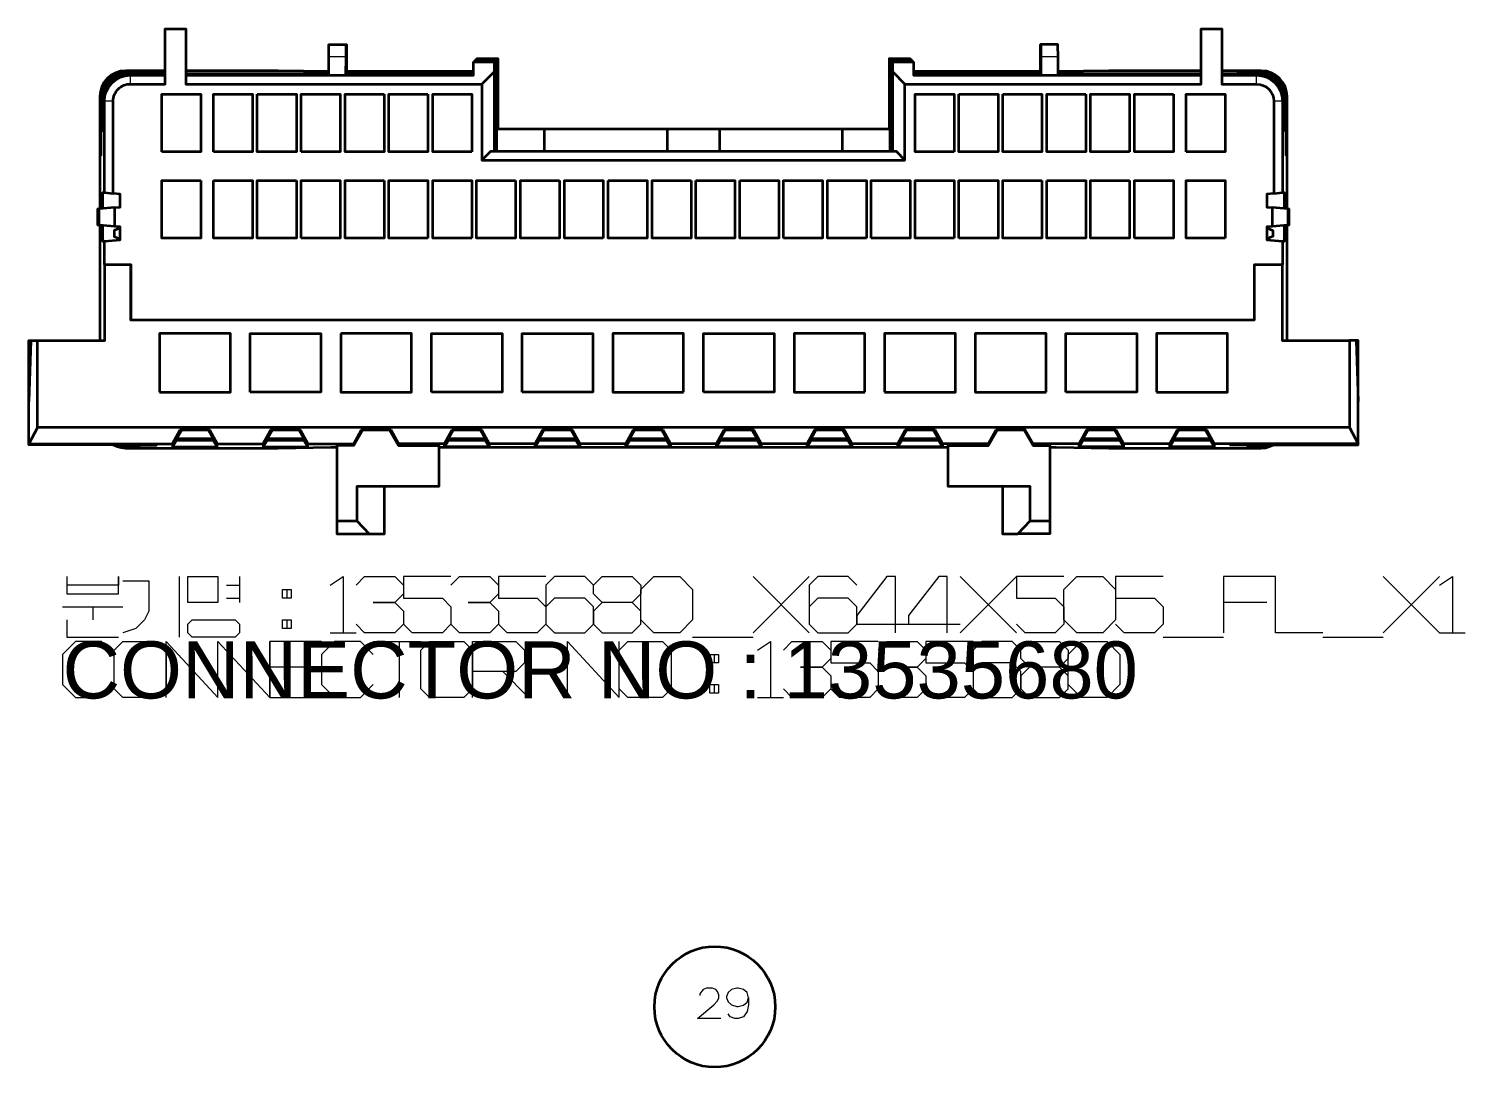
# Model space of a CAD drawing. Header units: millimetres. Extents: x 0 to 174, y 0 to 33.
# Drawn here: x 19.269 to 22.544, y 12.63 to 14.997 of the extents above; entities that cross this region are included whole.
import ezdxf

# ---------------------------------------------------------------- set-up
doc = ezdxf.new("R2010")
doc.units = ezdxf.units.MM
doc.layers.add('CAPTION_LLM_TEXT', color=7, linetype='Continuous')
doc.layers.add('CAPTION_ORIGINAL_OUTLINES', color=7, linetype='Continuous')
doc.layers.add('PDF_Geomertry', color=7, linetype='Continuous', true_color=0x405f80)
doc.styles.get("Standard").update_dxf_attribs({"font": 'arial.ttf'})

# ---------------------------------------------------------------- blocks, each defined once
blk = doc.blocks.new('SYM_13535680_004')
at = {"layer": 'PDF_Geomertry', "color": 7, "lineweight": 35}
for points in [[(-1.3347, 0.0363), (-1.3353, 0.0363), (-1.3353, 0.0892), (-1.2993, 0.0924), (-1.2993, 0.1219), (-1.3117, 0.1229), (-1.3117, 0.1661), (-1.2993, 0.1672), (-1.2993, 0.1967), (-1.3156, 0.1982), (-1.3156, 0.4085, -0.41589), (-1.2764, 0.4476), (-1.1969, 0.4476), (-1.1969, 0.5736), (-1.1497, 0.5736), (-1.1497, 0.4476), (-0.4746, 0.4476), (-0.4746, 0.2743), (0.49, 0.2743), (0.49, 0.4476), (1.1653, 0.4476), (1.1653, 0.5736), (1.2125, 0.5736), (1.2125, 0.4476), (1.2919, 0.4476, -0.412193), (1.3311, 0.4085), (1.3311, 0.1982), (1.3149, 0.1967), (1.3149, 0.1672), (1.3271, 0.1661), (1.3271, 0.1229), (1.3149, 0.1219), (1.3149, 0.0924), (1.3508, 0.0892), (1.3508, 0.0363), (1.3503, 0.0363)], [(-1.1969, 0.4779), (-1.2868, 0.4779, 0.413298), (-1.3458, 0.4189), (-1.3458, 0.1631)], [(-1.1969, 0.4715), (-1.2324, 0.4715), (-1.2324, 0.4726), (-1.2815, 0.4726, 0.415532), (-1.3406, 0.4136), (-1.3406, 0.3414), (-1.3383, 0.3414), (-1.3383, 0.4114), (-1.3383, 0.4132), (-1.3371, 0.4229), (-1.3344, 0.4324, -0.310461), (-1.279, 0.4703)], [(-1.3354, 0.1999), (-1.3354, 0.4085, -0.413268), (-1.2764, 0.4675), (-1.1969, 0.4675)], [(1.3614, 0.1631), (1.3614, 0.4189, 0.413974), (1.3022, 0.4779), (1.2125, 0.4779)], [(1.2125, 0.4715), (1.2479, 0.4715), (1.2479, 0.4726), (1.2971, 0.4726, -0.413279), (1.3561, 0.4136), (1.3561, 0.3414), (1.3539, 0.3414), (1.3539, 0.4114), (1.3531, 0.4211), (1.3506, 0.4306), (1.35, 0.4324, 0.306709), (1.2946, 0.4703)], [(1.2125, 0.4675), (1.2919, 0.4675, -0.413309), (1.351, 0.4085), (1.351, 0.1999)]]:
    blk.add_lwpolyline(points, format="xyb", dxfattribs=at)
for points in [[(-1.1497, 0.4675), (-0.8239, 0.4675), (-0.8238, 0.5092), (-0.8235, 0.5364), (-0.8235, 0.5375), (-0.8233, 0.5376), (-0.784, 0.5376)], [(-0.8239, 0.4675), (-0.7846, 0.4675), (-0.7843, 0.5092), (-0.784, 0.5365), (-0.784, 0.5375), (-0.784, 0.5376), (-0.7836, 0.5376), (-0.7836, 0.4685), (-0.7846, 0.4675), (-0.494, 0.4675), (-0.4938, 0.4974), (-0.4915, 0.4996), (-0.4443, 0.4996), (-0.4465, 0.4974), (-0.4938, 0.4974)], [(0.5093, 0.4974), (0.5096, 0.4675), (0.8, 0.4675), (0.799, 0.4685), (0.799, 0.5376), (0.7994, 0.5376), (0.7996, 0.5375), (0.7996, 0.5364), (0.7999, 0.5092), (0.8, 0.4675), (0.8394, 0.4675), (0.8393, 0.5092), (0.839, 0.5365), (0.8389, 0.5375), (0.8389, 0.5376), (0.7994, 0.5376)], [(-0.4899, 0.4996), (-0.4899, 0.5013), (-0.4856, 0.5056), (-0.4382, 0.5056)], [(-0.4899, 0.5013), (-0.4426, 0.5013)], [(-0.4465, 0.4974), (-0.4467, 0.4756), (-0.4467, 0.2942)], [(-0.444, 0.2942), (-0.444, 0.4324), (-0.4443, 0.4996)], [(-0.4431, 0.2942), (-0.4431, 0.4319), (-0.4426, 0.5013), (-0.4382, 0.5056), (-0.4382, 0.4761), (-0.4382, 0.3453)], [(0.4585, 0.2942), (0.4585, 0.4319), (0.4582, 0.5013), (0.4537, 0.5056), (0.4537, 0.4761), (0.4537, 0.3453)], [(0.4537, 0.5056), (0.501, 0.5056), (0.5054, 0.5013), (0.5054, 0.4996)], [(0.4582, 0.5013), (0.5054, 0.5013)], [(0.4597, 0.4996), (0.4594, 0.4324), (0.4594, 0.2942)], [(0.4622, 0.2942), (0.4622, 0.4756), (0.4621, 0.4974)], [(-1.1969, 0.4701), (-1.279, 0.4701)], [(-1.2324, 0.4701), (-1.2324, 0.4715)], [(-0.8239, 0.4761), (-0.9394, 0.4779), (-1.1497, 0.4779)], [(-1.1497, 0.4715), (-0.8239, 0.4715)], [(-0.8239, 0.4701), (-1.1497, 0.4701)], [(-0.494, 0.4761), (-0.7836, 0.4761)], [(-0.7836, 0.4715), (-0.494, 0.4715)], [(-0.494, 0.4701), (-0.7836, 0.4701)], [(-0.4746, 0.4476), (-0.4467, 0.4756)], [(0.4622, 0.4756), (0.49, 0.4476)], [(0.799, 0.4761), (0.5094, 0.4761)], [(0.5096, 0.4715), (0.799, 0.4715)], [(0.799, 0.4701), (0.5096, 0.4701)], [(1.1653, 0.4779), (0.955, 0.4779), (0.8393, 0.4761)], [(0.8394, 0.4715), (1.1653, 0.4715)], [(1.1653, 0.4701), (0.8394, 0.4701)], [(0.8394, 0.4675), (1.1653, 0.4675)], [(1.2946, 0.4701), (1.2125, 0.4701)], [(1.2479, 0.4715), (1.2479, 0.4701)], [(-0.4431, 0.4319), (-0.444, 0.4319)], [(0.4594, 0.4319), (0.4585, 0.4319)], [(-0.4404, 0.2942), (-0.4403, 0.3453), (-0.3322, 0.3453), (-0.0513, 0.3453)], [(-0.3322, 0.2942), (-0.3322, 0.3453)], [(-0.0513, 0.2942), (-0.0513, 0.3453), (0.0668, 0.3453), (0.3478, 0.3453)], [(0.0668, 0.3453), (0.0668, 0.2942)], [(0.3478, 0.2942), (0.3478, 0.3453), (0.4558, 0.3453), (0.4558, 0.2942)], [(-0.4746, 0.2743), (-0.4544, 0.2942), (0.47, 0.2942), (0.49, 0.2743)], [(-1.3392, 0.1638), (-1.3392, 0.2001), (-1.3354, 0.1999), (-1.3156, 0.1982)], [(1.3311, 0.1982), (1.351, 0.1999), (1.3547, 0.2001), (1.3547, 0.1638)], [(-1.3117, 0.1661), (-1.3474, 0.1629), (-1.351, 0.1626), (-1.351, 0.1264), (-1.3474, 0.1261), (-1.3474, 0.1629)], [(1.3629, 0.1629), (1.3629, 0.1261), (1.3665, 0.1264), (1.3665, 0.1626), (1.3629, 0.1629), (1.3271, 0.1661)], [(-1.3117, 0.1229), (-1.3474, 0.1261)], [(-1.3458, 0.126), (-1.3458, -0.1369)], [(-1.3353, 0.0892), (-1.3392, 0.0889), (-1.3392, 0.1254)], [(-1.2993, 0.1196), (-1.3131, 0.114), (-1.3131, 0.1003), (-1.2993, 0.0947)], [(1.3149, 0.1196), (1.3286, 0.114), (1.3286, 0.1003), (1.3149, 0.0947)], [(1.3629, 0.1261), (1.3271, 0.1229)], [(1.3547, 0.1254), (1.3547, 0.0889), (1.3508, 0.0892)], [(1.3614, -0.1369), (1.3614, 0.126)], [(-1.5033, -0.1369), (-1.4883, -0.1369), (-1.3347, -0.1369), (-1.3347, 0.0363), (-1.2757, 0.0363), (-1.2757, -0.0901), (1.2872, -0.0901), (1.2872, 0.0363), (1.3503, 0.0363), (1.3503, -0.1369), (1.5037, -0.1369), (1.5037, -0.3358), (-1.4883, -0.3358), (-1.4883, -0.1369)], [(-1.2757, 0.0363), (-1.2751, 0.0363), (-1.2751, -0.0901)], [(1.2868, -0.0901), (1.2868, 0.0363), (1.2872, 0.0363)], [(-1.4883, -0.3358), (-1.5081, -0.3726), (-1.5081, -0.2765), (-1.5081, -0.1369), (-1.5033, -0.1369), (-1.5081, -0.2765)], [(1.5037, -0.3358), (1.5235, -0.3726), (1.5235, -0.2765), (1.5235, -0.1369), (1.5189, -0.1369), (1.5037, -0.1369)], [(1.5189, -0.1369), (1.5235, -0.2765)], [(-1.1799, -0.3726), (-1.1624, -0.341), (-1.0958, -0.341), (-1.0782, -0.3726)], [(-1.1592, -0.341), (-1.171, -0.3614)], [(-1.0872, -0.3614), (-1.0989, -0.341)], [(-0.9732, -0.3726), (-0.9557, -0.341), (-0.889, -0.341), (-0.8715, -0.3726)], [(-0.9525, -0.341), (-0.9643, -0.3614)], [(-0.8804, -0.3614), (-0.8922, -0.341)], [(-0.7461, -0.341), (-0.7665, -0.3764)], [(-0.7665, -0.3726), (-0.7489, -0.341), (-0.6824, -0.341), (-0.6649, -0.3726)], [(-0.6853, -0.341), (-0.6649, -0.3764)], [(-0.5599, -0.3726), (-0.5422, -0.341), (-0.4757, -0.341), (-0.4582, -0.3726)], [(-0.5392, -0.341), (-0.5508, -0.3614)], [(-0.4671, -0.3614), (-0.4789, -0.341)], [(-0.3532, -0.3726), (-0.3356, -0.341), (-0.269, -0.341), (-0.2514, -0.3726)], [(-0.3325, -0.341), (-0.3442, -0.3614)], [(-0.2604, -0.3614), (-0.2721, -0.341)], [(-0.1464, -0.3726), (-0.1289, -0.341), (-0.0624, -0.341), (-0.0447, -0.3726)], [(-0.1257, -0.341), (-0.1375, -0.3614)], [(-0.0537, -0.3614), (-0.0654, -0.341)], [(0.0603, -0.3726), (0.0778, -0.341), (0.1444, -0.341), (0.1619, -0.3726)], [(0.081, -0.341), (0.0692, -0.3614)], [(0.1529, -0.3614), (0.1412, -0.341)], [(0.2669, -0.3726), (0.2844, -0.341), (0.3511, -0.341), (0.3686, -0.3726)], [(0.2876, -0.341), (0.276, -0.3614)], [(0.3597, -0.3614), (0.3479, -0.341)], [(0.4736, -0.3726), (0.4912, -0.341), (0.5578, -0.341), (0.5753, -0.3726)], [(0.4943, -0.341), (0.4826, -0.3614)], [(0.5664, -0.3614), (0.5546, -0.341)], [(0.6803, -0.3726), (0.6979, -0.341), (0.7644, -0.341), (0.7821, -0.3726)], [(0.7007, -0.341), (0.6803, -0.3764)], [(0.7615, -0.341), (0.7821, -0.3764)], [(0.8871, -0.3726), (0.9046, -0.341), (0.9711, -0.341), (0.9887, -0.3726)], [(0.9078, -0.341), (0.896, -0.3614)], [(0.9797, -0.3614), (0.9681, -0.341)], [(1.0937, -0.3726), (1.1113, -0.341), (1.1779, -0.341), (1.1954, -0.3726)], [(1.1144, -0.341), (1.1026, -0.3614)], [(1.1864, -0.3614), (1.1747, -0.341)], [(-1.2904, -0.3747), (-1.2807, -0.3757), (-1.2801, -0.3757), (-1.2171, -0.3757), (-1.2171, -0.3747), (-1.5081, -0.3747), (-1.5081, -0.3726), (-1.1799, -0.3726), (-1.1799, -0.3797), (-1.0782, -0.3797), (-1.0782, -0.3726), (-0.9732, -0.3726), (-0.9732, -0.3797), (-0.8715, -0.3797), (-0.8715, -0.3726), (-0.7665, -0.3726), (-0.7665, -0.3764), (-0.8053, -0.3764), (-0.8053, -0.5483), (-0.8053, -0.5779), (-0.7319, -0.5779), (-0.6969, -0.5779), (-0.6969, -0.4696)], [(-1.3156, -0.3747), (-1.3067, -0.3789), (-1.2972, -0.3814), (-1.2874, -0.3822), (-1.2868, -0.3822), (-0.9394, -0.3822), (-0.819, -0.3804), (-0.8053, -0.3804)], [(-1.3103, -0.3747), (-1.3011, -0.3782), (-1.2914, -0.3801), (-1.285, -0.3804), (-1.256, -0.3804), (-1.256, -0.3812), (-1.2858, -0.3812), (-1.2943, -0.3807), (-1.3039, -0.3785), (-1.3129, -0.3747)], [(-1.1799, -0.3797), (-1.171, -0.364)], [(-1.0782, -0.3797), (-1.0872, -0.364)], [(-0.9732, -0.3797), (-0.9643, -0.364)], [(-0.8715, -0.3797), (-0.8804, -0.364)], [(0.7125, -0.4696), (0.7125, -0.5779), (0.7475, -0.5779), (0.7754, -0.5483), (0.7754, -0.4696), (0.5885, -0.4696), (0.5885, -0.3764), (0.6803, -0.3764), (0.6803, -0.3726), (0.5753, -0.3726), (0.5753, -0.3797), (0.4736, -0.3797), (0.4736, -0.3726), (0.3686, -0.3726), (0.3686, -0.3797), (0.2669, -0.3797), (0.2669, -0.3726), (0.1619, -0.3726), (0.1619, -0.3797), (0.0603, -0.3797), (0.0603, -0.3726), (-0.0447, -0.3726), (-0.0447, -0.3797), (-0.1464, -0.3797), (-0.1464, -0.3726), (-0.2514, -0.3726), (-0.2514, -0.3797), (-0.3532, -0.3797), (-0.3532, -0.3726), (-0.4582, -0.3726), (-0.4582, -0.3797), (-0.5599, -0.3797), (-0.5599, -0.3726), (-0.6649, -0.3726), (-0.6649, -0.3764), (-0.5729, -0.3764), (-0.5729, -0.4696), (-0.76, -0.4696), (-0.76, -0.5483), (-0.7319, -0.5779)], [(-0.5729, -0.3804), (0.5885, -0.3804)], [(-0.5599, -0.3797), (-0.5508, -0.364)], [(-0.4582, -0.3797), (-0.4671, -0.364)], [(-0.3532, -0.3797), (-0.3442, -0.364)], [(-0.2514, -0.3797), (-0.2604, -0.364)], [(-0.1464, -0.3797), (-0.1375, -0.364)], [(-0.0537, -0.364), (-0.0447, -0.3797)], [(0.0603, -0.3797), (0.0692, -0.364)], [(0.1619, -0.3797), (0.1529, -0.364)], [(0.276, -0.364), (0.2669, -0.3797)], [(0.3686, -0.3797), (0.3597, -0.364)], [(0.4736, -0.3797), (0.4826, -0.364)], [(0.5753, -0.3797), (0.5664, -0.364)], [(1.306, -0.3747), (1.3054, -0.3749), (1.2957, -0.3757), (1.2325, -0.3757), (1.2325, -0.3747), (1.5235, -0.3747), (1.5235, -0.3726), (1.1954, -0.3726), (1.1954, -0.3797), (1.0937, -0.3797), (1.0937, -0.3726), (0.9887, -0.3726), (0.9887, -0.3797), (0.8871, -0.3797), (0.8871, -0.3726), (0.7821, -0.3726), (0.7821, -0.3764), (0.8207, -0.3764), (0.8207, -0.5483), (0.8207, -0.5779), (0.7475, -0.5779)], [(0.8207, -0.3804), (0.8346, -0.3804), (0.955, -0.3822), (1.3022, -0.3822), (1.3121, -0.3815), (1.3215, -0.379), (1.3306, -0.3751), (1.3311, -0.3747)], [(0.896, -0.364), (0.8871, -0.3797)], [(0.9797, -0.364), (0.9887, -0.3797)], [(1.1026, -0.364), (1.0937, -0.3797)], [(1.1864, -0.364), (1.1954, -0.3797)], [(1.3285, -0.3747), (1.3206, -0.3781), (1.3111, -0.3806), (1.3012, -0.3812), (1.2715, -0.3812), (1.2715, -0.3804), (1.3004, -0.3804), (1.3103, -0.3796), (1.3197, -0.3772), (1.3257, -0.3747)], [(-0.8053, -0.5483), (-0.76, -0.5483)], [(0.7754, -0.5483), (0.8207, -0.5483)]]:
    blk.add_lwpolyline(points, dxfattribs=at)
at = {"layer": 'PDF_Geomertry', "color": 7, "lineweight": 13}
for points in [[(-0.7843, 0.5092), (-0.8238, 0.5092)], [(0.8393, 0.5092), (0.7999, 0.5092)], [(-1.2868, 0.4779), (-1.2858, 0.4769)], [(-1.285, 0.4761), (-1.2815, 0.4726)], [(-1.279, 0.4701), (-1.2764, 0.4675), (-1.2764, 0.4476)], [(1.2919, 0.4476), (1.2919, 0.4675), (1.2946, 0.4701)], [(1.2971, 0.4726), (1.3004, 0.4761)], [(1.3012, 0.4769), (1.3022, 0.4779)], [(-1.345, 0.4179), (-1.3458, 0.4189)], [(-1.3406, 0.4136), (-1.344, 0.4171)], [(-1.3156, 0.4085), (-1.3354, 0.4085), (-1.3383, 0.4114)], [(1.3539, 0.4114), (1.351, 0.4085), (1.3311, 0.4085)], [(1.3596, 0.4171), (1.3561, 0.4136)], [(1.3614, 0.4189), (1.3604, 0.4179)], [(-1.2858, -0.3812), (-1.2868, -0.3822)], [(-1.2801, -0.3757), (-1.285, -0.3804)], [(1.3004, -0.3804), (1.2957, -0.3757)], [(1.3022, -0.3822), (1.3012, -0.3812)]]:
    blk.add_lwpolyline(points, dxfattribs=at)
at = {"layer": 'PDF_Geomertry', "color": 7, "lineweight": 35}
for points in [[(0.5093, 0.4974), (0.4621, 0.4974), (0.4597, 0.4996), (0.5071, 0.4996)], [(-1.2049, 0.2933), (-1.2049, 0.4244), (-1.1158, 0.4244), (-1.1158, 0.2933)], [(-1.0868, 0.2933), (-1.0868, 0.4244), (-0.9978, 0.4244), (-0.9978, 0.2933)], [(-0.9868, 0.4244), (-0.8978, 0.4244), (-0.8978, 0.2933), (-0.9868, 0.2933)], [(-0.8867, 0.2933), (-0.8867, 0.4244), (-0.7978, 0.4244), (-0.7978, 0.2933)], [(-0.6978, 0.4244), (-0.6978, 0.2933), (-0.7867, 0.2933), (-0.7867, 0.4244)], [(-0.5978, 0.4244), (-0.5978, 0.2933), (-0.6867, 0.2933), (-0.6867, 0.4244)], [(-0.4978, 0.2933), (-0.5868, 0.2933), (-0.5868, 0.4244), (-0.4978, 0.4244)], [(0.6022, 0.2933), (0.5133, 0.2933), (0.5133, 0.4244), (0.6022, 0.4244)], [(0.6132, 0.4244), (0.7022, 0.4244), (0.7022, 0.2933), (0.6132, 0.2933)], [(0.7133, 0.4244), (0.8022, 0.4244), (0.8022, 0.2933), (0.7133, 0.2933)], [(0.9022, 0.4244), (0.9022, 0.2933), (0.8132, 0.2933), (0.8132, 0.4244)], [(1.0022, 0.2933), (0.9133, 0.2933), (0.9133, 0.4244), (1.0022, 0.4244)], [(1.1022, 0.4244), (1.1022, 0.2933), (1.0133, 0.2933), (1.0133, 0.4244)], [(1.1314, 0.2933), (1.1314, 0.4244), (1.2204, 0.4244), (1.2204, 0.2933)], [(-1.1158, 0.2276), (-1.1158, 0.0965), (-1.2049, 0.0965), (-1.2049, 0.2276)], [(-1.0868, 0.2276), (-0.9978, 0.2276), (-0.9978, 0.0965), (-1.0868, 0.0965)], [(-0.8978, 0.2276), (-0.8978, 0.0965), (-0.9868, 0.0965), (-0.9868, 0.2276)], [(-0.8867, 0.0965), (-0.8867, 0.2276), (-0.7978, 0.2276), (-0.7978, 0.0965)], [(-0.6978, 0.2276), (-0.6978, 0.0965), (-0.7867, 0.0965), (-0.7867, 0.2276)], [(-0.5978, 0.0965), (-0.6867, 0.0965), (-0.6867, 0.2276), (-0.5978, 0.2276)], [(-0.4978, 0.0965), (-0.5868, 0.0965), (-0.5868, 0.2276), (-0.4978, 0.2276)], [(-0.3978, 0.2276), (-0.3978, 0.0965), (-0.4868, 0.0965), (-0.4868, 0.2276)], [(-0.2978, 0.2276), (-0.2978, 0.0965), (-0.3867, 0.0965), (-0.3867, 0.2276)], [(-0.1978, 0.0965), (-0.2867, 0.0965), (-0.2867, 0.2276), (-0.1978, 0.2276)], [(-0.1867, 0.2276), (-0.0978, 0.2276), (-0.0978, 0.0965), (-0.1867, 0.0965)], [(0.0022, 0.2276), (0.0022, 0.0965), (-0.0867, 0.0965), (-0.0867, 0.2276)], [(0.0133, 0.2276), (0.1022, 0.2276), (0.1022, 0.0965), (0.0133, 0.0965)], [(0.1133, 0.2276), (0.2022, 0.2276), (0.2022, 0.0965), (0.1133, 0.0965)], [(0.2133, 0.0965), (0.2133, 0.2276), (0.3022, 0.2276), (0.3022, 0.0965)], [(0.4022, 0.0965), (0.3133, 0.0965), (0.3133, 0.2276), (0.4022, 0.2276)], [(0.4133, 0.0965), (0.4133, 0.2276), (0.5022, 0.2276), (0.5022, 0.0965)], [(0.6022, 0.0965), (0.5133, 0.0965), (0.5133, 0.2276), (0.6022, 0.2276)], [(0.6132, 0.0965), (0.6132, 0.2276), (0.7022, 0.2276), (0.7022, 0.0965)], [(0.8022, 0.2276), (0.8022, 0.0965), (0.7133, 0.0965), (0.7133, 0.2276)], [(0.8132, 0.2276), (0.9022, 0.2276), (0.9022, 0.0965), (0.8132, 0.0965)], [(1.0022, 0.2276), (1.0022, 0.0965), (0.9133, 0.0965), (0.9133, 0.2276)], [(1.0133, 0.0965), (1.0133, 0.2276), (1.1022, 0.2276), (1.1022, 0.0965)], [(1.2204, 0.0965), (1.1314, 0.0965), (1.1314, 0.2276), (1.2204, 0.2276)], [(-1.2097, -0.255), (-1.0483, -0.255), (-1.0483, -0.1212), (-1.2097, -0.1212)], [(-1.0031, -0.255), (-1.0031, -0.1212), (-0.8417, -0.1212), (-0.8417, -0.255)], [(-0.7964, -0.1212), (-0.7964, -0.255), (-0.635, -0.255), (-0.635, -0.1212)], [(-0.5897, -0.255), (-0.5897, -0.1212), (-0.4283, -0.1212), (-0.4283, -0.255)], [(-0.3831, -0.255), (-0.3831, -0.1212), (-0.2215, -0.1212), (-0.2215, -0.255)], [(-0.0149, -0.255), (-0.0149, -0.1212), (-0.1763, -0.1212), (-0.1763, -0.255)], [(0.0304, -0.255), (0.0304, -0.1212), (0.1918, -0.1212), (0.1918, -0.255)], [(0.3985, -0.255), (0.3985, -0.1212), (0.2371, -0.1212), (0.2371, -0.255)], [(0.4437, -0.255), (0.6051, -0.255), (0.6051, -0.1212), (0.4437, -0.1212)], [(0.8119, -0.255), (0.8119, -0.1212), (0.6504, -0.1212), (0.6504, -0.255)], [(0.8572, -0.255), (0.8572, -0.1212), (1.0186, -0.1212), (1.0186, -0.255)], [(1.0639, -0.255), (1.2253, -0.255), (1.2253, -0.1212), (1.0639, -0.1212)], [(-1.171, -0.3614), (-1.171, -0.364), (-1.0872, -0.364), (-1.0872, -0.3614)], [(-0.9643, -0.3614), (-0.9643, -0.364), (-0.8804, -0.364), (-0.8804, -0.3614)], [(-0.5508, -0.3614), (-0.5508, -0.364), (-0.4671, -0.364), (-0.4671, -0.3614)], [(-0.3442, -0.3614), (-0.3442, -0.364), (-0.2604, -0.364), (-0.2604, -0.3614)], [(-0.1375, -0.3614), (-0.1375, -0.364), (-0.0537, -0.364), (-0.0537, -0.3614)], [(0.0692, -0.3614), (0.0692, -0.364), (0.1529, -0.364), (0.1529, -0.3614)], [(0.276, -0.3614), (0.276, -0.364), (0.3597, -0.364), (0.3597, -0.3614)], [(0.4826, -0.3614), (0.4826, -0.364), (0.5664, -0.364), (0.5664, -0.3614)], [(0.896, -0.364), (0.9797, -0.364), (0.9797, -0.3614), (0.896, -0.3614)], [(1.1026, -0.364), (1.1864, -0.364), (1.1864, -0.3614), (1.1026, -0.3614)]]:
    blk.add_lwpolyline(points, close=True, dxfattribs=at)
for points in [[(-1.345, 0.4179, -0.413803), (-1.2858, 0.4769), (-1.256, 0.4769), (-1.256, 0.4761), (-1.285, 0.4761, 0.413317), (-1.344, 0.4171), (-1.344, 0.2843), (-1.345, 0.2843)], [(1.3604, 0.2843), (1.3596, 0.2843), (1.3596, 0.4171, 0.413979), (1.3004, 0.4761), (1.2715, 0.4761), (1.2715, 0.4769), (1.3012, 0.4769, -0.414009), (1.3604, 0.4179)]]:
    blk.add_lwpolyline(points, format="xyb", close=True, dxfattribs=at)

msp = doc.modelspace()

# ---------------------------------------------------------------- linework, layer by layer
at = {"layer": 'CAPTION_ORIGINAL_OUTLINES', "color": 7, "lineweight": 13}
for points in [[(19.4638, 13.5708), (19.4343, 13.6004), (19.3751, 13.6004), (19.3457, 13.5708), (19.3457, 13.5019), (19.3751, 13.4725), (19.4343, 13.4725), (19.4638, 13.5019)], [(19.5819, 13.4725), (19.5819, 13.6004), (19.7, 13.4725), (19.7, 13.6004)], [(19.7, 13.4725), (19.7, 13.6004), (19.8181, 13.4725), (19.8181, 13.6004)], [(19.9363, 13.6004), (19.8181, 13.6004), (19.8181, 13.4725), (19.9363, 13.4725)], [(20.0543, 13.5708), (20.0249, 13.6004), (19.9657, 13.6004), (19.9363, 13.5708), (19.9363, 13.5019), (19.9657, 13.4725), (20.0249, 13.4725), (20.0543, 13.5019)], [(20.0543, 13.6004), (20.1626, 13.6004)], [(20.1133, 13.6004), (20.1133, 13.4725)], [(20.2807, 13.4725), (20.2807, 13.6004), (20.3792, 13.6004), (20.3989, 13.5807), (20.3989, 13.5513), (20.3792, 13.5315), (20.2807, 13.5315)], [(20.4972, 13.4725), (20.4972, 13.6004), (20.6154, 13.4725), (20.6154, 13.6004)], [(20.9303, 13.5807), (20.9599, 13.6004), (20.9599, 13.4725)], [(20.9894, 13.5807), (21.009, 13.6004), (21.0779, 13.6004), (21.0976, 13.5807), (21.0976, 13.5611), (21.0779, 13.5414), (21.0287, 13.5414), (21.0779, 13.5414), (21.0976, 13.5217), (21.0976, 13.4921), (21.0779, 13.4725), (21.009, 13.4725), (20.9894, 13.4921)], [(21.206, 13.6004), (21.0976, 13.6004), (21.0976, 13.5513), (21.1863, 13.5513), (21.206, 13.5315), (21.206, 13.4921), (21.1863, 13.4725), (21.1174, 13.4725), (21.0976, 13.4921)], [(21.206, 13.5807), (21.2256, 13.6004), (21.2944, 13.6004), (21.3142, 13.5807), (21.3142, 13.5611), (21.2944, 13.5414), (21.2453, 13.5414), (21.2944, 13.5414), (21.3142, 13.5217), (21.3142, 13.4921), (21.2944, 13.4725), (21.2256, 13.4725), (21.206, 13.4921)], [(21.4225, 13.6004), (21.3142, 13.6004), (21.3142, 13.5513), (21.4028, 13.5513), (21.4225, 13.5315), (21.4225, 13.4921), (21.4028, 13.4725), (21.3339, 13.4725), (21.3142, 13.4921)], [(21.5307, 13.5807), (21.511, 13.6004), (21.4421, 13.6004), (21.4225, 13.5807), (21.4225, 13.4921), (21.4421, 13.4725), (21.511, 13.4725), (21.5307, 13.4921), (21.5307, 13.5315), (21.511, 13.5513), (21.4421, 13.5513), (21.4225, 13.5315)], [(20.8319, 13.5708), (20.8319, 13.5513)], [(19.9165, 13.5414), (19.8181, 13.5414)], [(20.3496, 13.5315), (20.4086, 13.4725)], [(21.5504, 13.5414), (21.5307, 13.5217), (21.5307, 13.4921), (21.5504, 13.4725), (21.6193, 13.4725), (21.639, 13.4921), (21.639, 13.5217), (21.6193, 13.5414)], [(20.8319, 13.5019), (20.8319, 13.4824)], [(20.9303, 13.4725), (20.9894, 13.4725)]]:
    msp.add_lwpolyline(points, dxfattribs=at)
for points in [[(19.4835, 13.6004), (19.5622, 13.6004), (19.5819, 13.5807), (19.5819, 13.4921), (19.5622, 13.4725), (19.4835, 13.4725), (19.4638, 13.4921), (19.4638, 13.5807), (19.4835, 13.6004)], [(20.1822, 13.6004), (20.261, 13.6004), (20.2807, 13.5807), (20.2807, 13.4921), (20.261, 13.4725), (20.1822, 13.4725), (20.1626, 13.4921), (20.1626, 13.5807), (20.1822, 13.6004)], [(20.635, 13.6004), (20.7138, 13.6004), (20.7335, 13.5807), (20.7335, 13.4921), (20.7138, 13.4725), (20.635, 13.4725), (20.6154, 13.4921), (20.6154, 13.5807), (20.635, 13.6004)], [(21.5504, 13.6004), (21.6193, 13.6004), (21.639, 13.5807), (21.639, 13.5611), (21.6193, 13.5414), (21.5504, 13.5414), (21.5307, 13.5611), (21.5307, 13.5807), (21.5504, 13.6004)], [(21.6685, 13.6004), (21.7275, 13.6004), (21.7571, 13.5708), (21.7571, 13.5019), (21.7275, 13.4725), (21.6685, 13.4725), (21.639, 13.5019), (21.639, 13.5708), (21.6685, 13.6004)], [(20.8221, 13.5708), (20.8418, 13.5708), (20.8418, 13.5513), (20.8221, 13.5513), (20.8221, 13.5708)], [(20.8221, 13.5019), (20.8418, 13.5019), (20.8418, 13.4824), (20.8221, 13.4824), (20.8221, 13.5019)]]:
    msp.add_lwpolyline(points, close=True, dxfattribs=at)
at = {"layer": 'PDF_Geomertry', "color": 7, "lineweight": 13}
for points in [[(19.3556, 13.7481), (19.3556, 13.7088), (19.4736, 13.7088), (19.4736, 13.7481), (19.4736, 13.7283), (19.3556, 13.7283)], [(19.4835, 13.7382), (19.5425, 13.7382), (19.5425, 13.6989), (19.5425, 13.6693), (19.5326, 13.6496), (19.5131, 13.63), (19.4835, 13.6201)], [(19.6114, 13.7481), (19.6114, 13.6103)], [(19.7197, 13.7283), (19.7492, 13.7283)], [(19.7492, 13.7481), (19.7492, 13.689)], [(19.956, 13.7283), (19.9854, 13.7481), (19.9854, 13.6201)], [(20.015, 13.7283), (20.0346, 13.7481), (20.1036, 13.7481), (20.1232, 13.7283), (20.1232, 13.7088), (20.1036, 13.689), (20.0543, 13.689), (20.1036, 13.689), (20.1232, 13.6693), (20.1232, 13.6397), (20.1036, 13.6201), (20.0346, 13.6201), (20.015, 13.6397)], [(20.2315, 13.7481), (20.1232, 13.7481), (20.1232, 13.6989), (20.2118, 13.6989), (20.2315, 13.6792), (20.2315, 13.6397), (20.2118, 13.6201), (20.1429, 13.6201), (20.1232, 13.6397)], [(20.2315, 13.7283), (20.2512, 13.7481), (20.3201, 13.7481), (20.3397, 13.7283), (20.3397, 13.7088), (20.3201, 13.689), (20.2708, 13.689), (20.3201, 13.689), (20.3397, 13.6693), (20.3397, 13.6397), (20.3201, 13.6201), (20.2512, 13.6201), (20.2315, 13.6397)], [(20.4481, 13.7481), (20.3397, 13.7481), (20.3397, 13.6989), (20.4283, 13.6989), (20.4481, 13.6792), (20.4481, 13.6397), (20.4283, 13.6201), (20.3594, 13.6201), (20.3397, 13.6397)], [(20.5563, 13.7283), (20.5367, 13.7481), (20.4678, 13.7481), (20.4481, 13.7283), (20.4481, 13.6397), (20.4678, 13.6201), (20.5367, 13.6201), (20.5563, 13.6397), (20.5563, 13.6792), (20.5367, 13.6989), (20.4678, 13.6989), (20.4481, 13.6792)], [(20.9204, 13.7481), (21.0485, 13.6201)], [(21.0485, 13.7481), (20.9204, 13.6201)], [(21.1567, 13.7283), (21.1369, 13.7481), (21.0681, 13.7481), (21.0485, 13.7283), (21.0485, 13.6397), (21.0681, 13.6201), (21.1369, 13.6201), (21.1567, 13.6397), (21.1567, 13.6792), (21.1369, 13.6989), (21.0681, 13.6989), (21.0485, 13.6792)], [(21.2453, 13.6201), (21.2453, 13.7481), (21.2256, 13.7481), (21.1567, 13.6594), (21.1567, 13.6397), (21.2749, 13.6397)], [(21.3633, 13.6201), (21.3633, 13.7481), (21.3438, 13.7481), (21.2749, 13.6594), (21.2749, 13.6397), (21.3929, 13.6397)], [(21.3929, 13.7481), (21.5208, 13.6201)], [(21.5208, 13.7481), (21.3929, 13.6201)], [(21.6292, 13.7481), (21.5208, 13.7481), (21.5208, 13.6989), (21.6094, 13.6989), (21.6292, 13.6792), (21.6292, 13.6397), (21.6094, 13.6201), (21.5406, 13.6201), (21.5208, 13.6397)], [(21.8556, 13.7481), (21.7472, 13.7481), (21.7472, 13.6989), (21.8358, 13.6989), (21.8556, 13.6792), (21.8556, 13.6397), (21.8358, 13.6201), (21.7669, 13.6201), (21.7472, 13.6397)], [(22.2197, 13.6201), (22.1114, 13.6201), (22.1114, 13.7481), (21.9933, 13.7481), (21.9933, 13.6201)], [(22.3575, 13.7481), (22.4854, 13.6201), (22.5444, 13.6201)], [(22.4854, 13.7481), (22.3575, 13.6201)], [(22.4854, 13.7283), (22.515, 13.7481), (22.515, 13.6201)], [(19.7197, 13.6989), (19.7492, 13.6989)], [(19.8575, 13.7185), (19.8575, 13.6989)], [(19.3457, 13.6792), (19.4835, 13.6792)], [(19.4146, 13.6792), (19.4146, 13.6496)], [(20.576, 13.689), (20.5563, 13.6693), (20.5563, 13.6397), (20.576, 13.6201), (20.6449, 13.6201), (20.6646, 13.6397), (20.6646, 13.6693), (20.6449, 13.689)], [(22.0918, 13.689), (21.9933, 13.689)], [(19.3556, 13.6496), (19.3556, 13.6103), (19.4736, 13.6103)], [(19.8575, 13.6496), (19.8575, 13.63)], [(19.956, 13.6201), (20.015, 13.6201)], [(20.7826, 13.6103), (20.9204, 13.6103)], [(21.8556, 13.6103), (21.9933, 13.6103)], [(22.2197, 13.6103), (22.3575, 13.6103)]]:
    msp.add_lwpolyline(points, dxfattribs=at)
for points in [[(19.6311, 13.7481), (19.7, 13.7481), (19.7, 13.689), (19.6311, 13.689), (19.6311, 13.7481)], [(20.576, 13.7481), (20.6449, 13.7481), (20.6646, 13.7283), (20.6646, 13.7088), (20.6449, 13.689), (20.576, 13.689), (20.5563, 13.7088), (20.5563, 13.7283), (20.576, 13.7481)], [(20.6942, 13.7481), (20.7532, 13.7481), (20.7826, 13.7185), (20.7826, 13.6496), (20.7532, 13.6201), (20.6942, 13.6201), (20.6646, 13.6496), (20.6646, 13.7185), (20.6942, 13.7481)], [(21.6586, 13.7481), (21.7178, 13.7481), (21.7472, 13.7185), (21.7472, 13.6496), (21.7178, 13.6201), (21.6586, 13.6201), (21.6292, 13.6496), (21.6292, 13.7185), (21.6586, 13.7481)], [(19.8476, 13.7185), (19.8674, 13.7185), (19.8674, 13.6989), (19.8476, 13.6989), (19.8476, 13.7185)], [(19.641, 13.6496), (19.7393, 13.6496), (19.7492, 13.6397), (19.7492, 13.6201), (19.7393, 13.6103), (19.641, 13.6103), (19.6311, 13.6201), (19.6311, 13.6397), (19.641, 13.6496)], [(19.8476, 13.6496), (19.8674, 13.6496), (19.8674, 13.63), (19.8476, 13.63), (19.8476, 13.6496)]]:
    msp.add_lwpolyline(points, close=True, dxfattribs=at)
at = {"layer": 'PDF_Geomertry', "color": 18, "lineweight": 13, "true_color": 0x260000}
for points in [[(20.8467, 12.7411), (20.7933, 12.7411), (20.8311, 12.7722), (20.8389, 12.7811), (20.8422, 12.7878), (20.8422, 12.7944), (20.8389, 12.8022), (20.8356, 12.8067), (20.8278, 12.81), (20.8144, 12.81), (20.8067, 12.8067), (20.8033, 12.8033), (20.7989, 12.7967), (20.7989, 12.7933)], [(20.91, 12.7878), (20.9067, 12.8), (20.8989, 12.8067), (20.8867, 12.81), (20.8833, 12.81), (20.8711, 12.8067), (20.8633, 12.8), (20.86, 12.7911), (20.86, 12.7878), (20.8633, 12.7789), (20.8711, 12.7722), (20.8833, 12.7678), (20.8867, 12.7678), (20.8989, 12.7711), (20.9067, 12.7778), (20.91, 12.7878), (20.91, 12.7722), (20.9067, 12.7567), (20.8989, 12.7444), (20.8867, 12.7411), (20.8789, 12.7411), (20.8678, 12.7444), (20.8633, 12.7511)]]:
    msp.add_lwpolyline(points, dxfattribs=at)
at = {"layer": 'PDF_Geomertry', "color": 18, "lineweight": 35, "true_color": 0x260000}
msp.add_circle((20.8331, 12.7674), 0.1378, dxfattribs=at)

# ---------------------------------------------------------------- block references
msp.add_blockref('SYM_13535680_004', (20.7767, 14.4235))

# ---------------------------------------------------------------- texts
at = {"layer": 'CAPTION_LLM_TEXT', "insert": (19.3457, 13.6004), "char_height": 0.13, "width": 2.578055, "attachment_point": 1}
msp.add_mtext('CONNECTOR NO : 13535680', dxfattribs=at)

doc.saveas('drawing.dxf')
